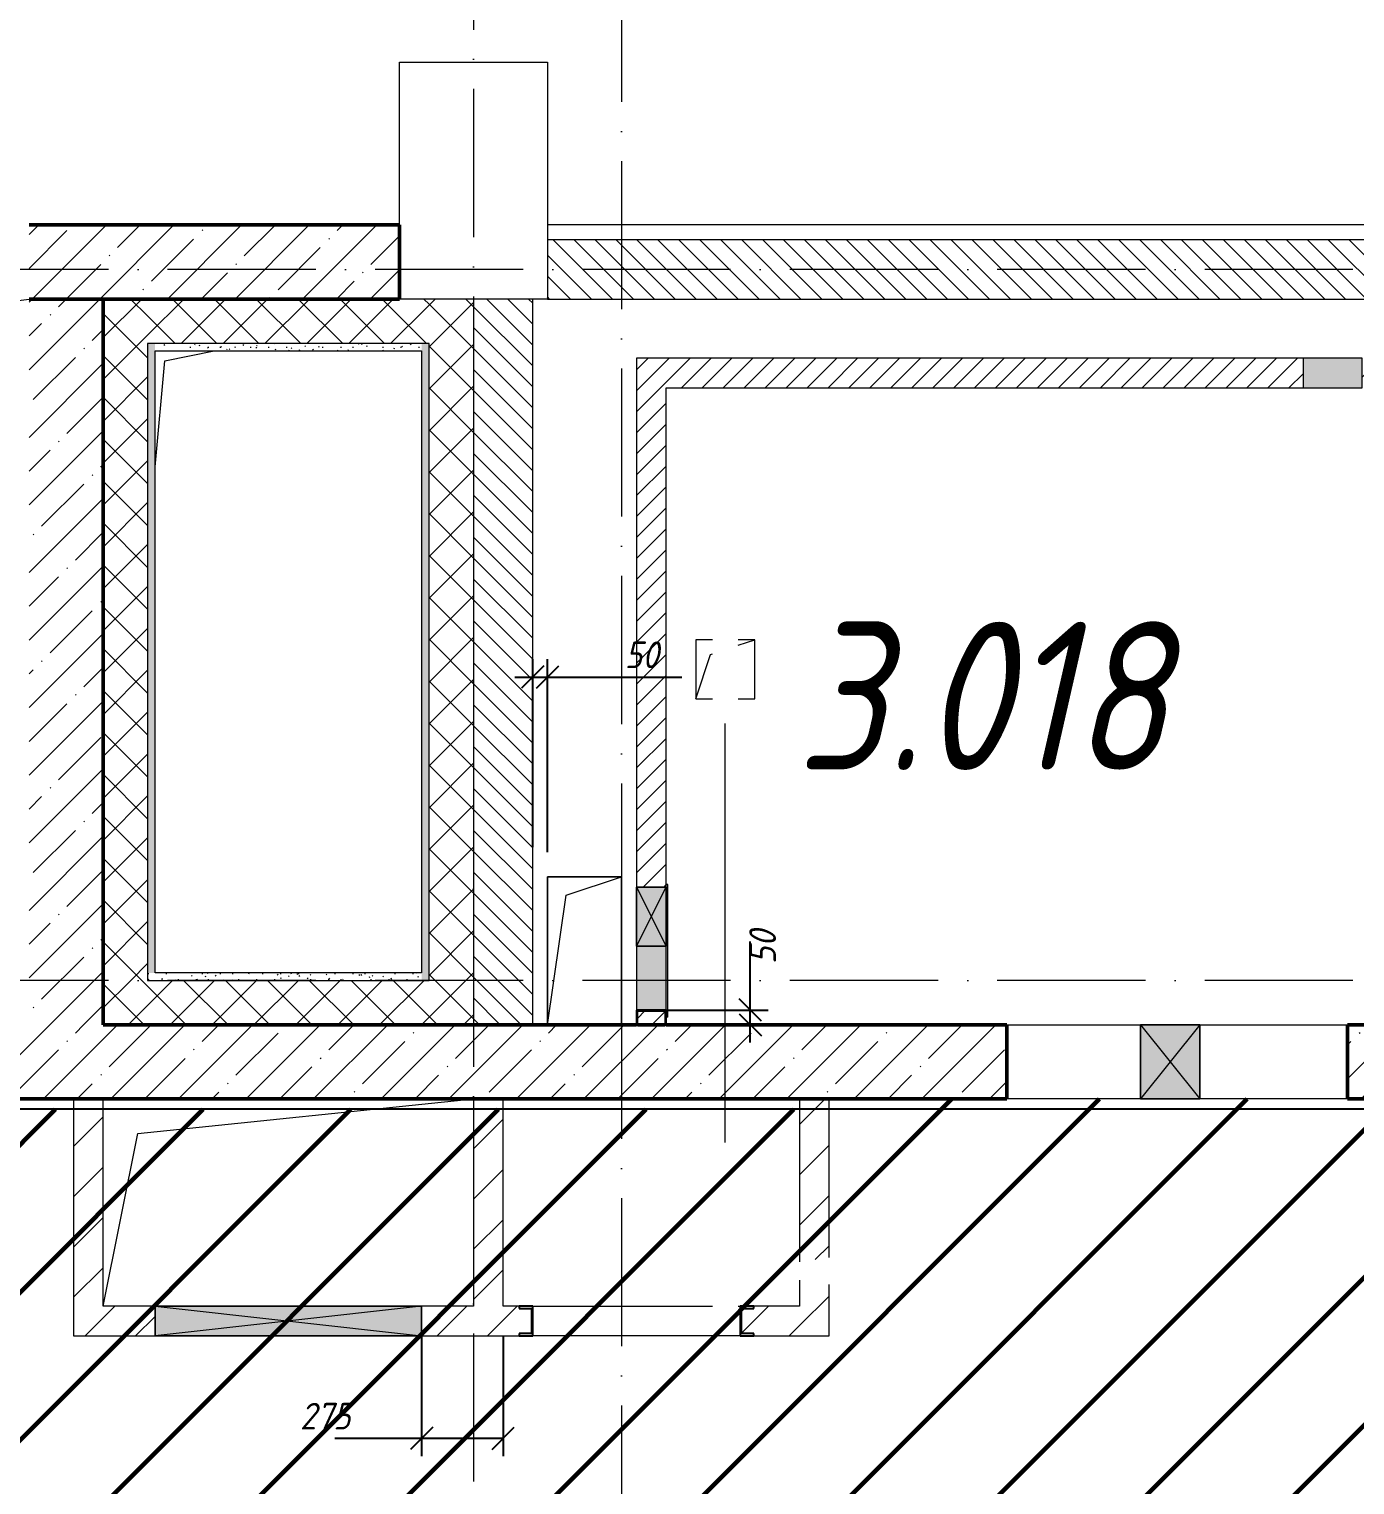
# Model space of a CAD drawing. Header units: millimetres. Extents: x -606178 to 312196, y -19338 to 632709.
# Drawn here: x -85215 to -80740, y 517672 to 522586 of the extents above; entities that cross this region are included whole.
import ezdxf

# ---------------------------------------------------------------- set-up
doc = ezdxf.new("R2010")
doc.units = ezdxf.units.MM
doc.linetypes.add('50_200_ШТРИХ_1Т_ш5_п1_п1_', pattern=[700, 500, -100, 0, -100])
for name, color, linetype, lineweight in [('6.4.1) Окр пт с инж. ПТ2.16', 3, 'Continuous', 60), ('A-____-____-DIMS', 7, 'Continuous', 9), ('A-DETL-GENF-OTLN', 7, 'Continuous', 9), ('A-DETL-GENF-OTLN-2', 7, 'Continuous', 5), ('A-FLOR-____-OTLN', 7, 'Continuous', 9), ('A-GENM-____-MCUT', 7, 'Continuous', 25), ('A-GENM-____-OTLN', 7, 'Continuous', 9), ('A-GENM-____-OTLN-1', 7, 'Continuous', 25), ('A-GLAZ-____-OTLN', 7, 'Continuous', 9), ('A-WALL-____-MCUT', 7, 'Continuous', 13), ('A-WALL-____-MCUT-1', 7, 'Continuous', 9), ('A-WALL-____-MCUT-2', 7, 'Continuous', 50), ('A-WALL-____-OTLN', 7, 'Continuous', 9), ('A-WALL-____-PATT-1', 7, 'Continuous', 9), ('A-WALL-FNSH-MCUT-1', 7, 'Continuous', 9), ('I-WALL-____-OTLN', 7, 'Continuous', 9), ('S-COLS-____-OTLN', 7, 'Continuous', 9), ('S-GRID-____-OTLN-1', 7, '50_200_ШТРИХ_1Т_ш5_п1_п1_', 9), ('Марки помещений', 7, 'Continuous', 9)]:
    doc.layers.add(name, color=color, linetype=linetype, lineweight=lineweight)
for name, color, linetype, lineweight, true_color in [('A-DETL-GENF-OTLN-3', 9, 'Continuous', 9, 0x808080), ('A-GLAZ-____-OTLN-1', 7, 'Continuous', 9, 0xc0c0c0), ('A-WALL-____-PATT-2', 7, 'Continuous', 9, 0x787878)]:
    doc.layers.add(name, color=color, linetype=linetype, lineweight=lineweight, true_color=true_color)
doc.styles.add('ISOCPEUR_I_2', font='isocpeui.ttf', dxfattribs={"width": 0.85, "height": 2.3})
doc.styles.add('ISOCPEUR_I_7', font='isocpeui.ttf', dxfattribs={"width": 0.9, "height": 90})
doc.dimstyles.new('ISO-1_8_0_9К_СРЕДНИЙ_Кладочные_1', dxfattribs={"dimscale": 304.8, "dimtxt": 89.638306, "dimasz": 0.246063, "dimexe": 0.19685, "dimexo": 0, "dimgap": 0, "dimtad": 1, "dimdec": 3, "dimrnd": 0.001, "dimdsep": 46, "dimtxsty": 'ISOCPEUR_I_7', "dimblk1": 'OBLIQUE', "dimblk2": 'OBLIQUE', "dimsah": 1, "dimcen": 0.09, "dimdle": 0.19685, "dimazin": 0, "dimtfac": 1, "dimtdec": 4, "dimtix": 1, "dimtmove": 0, "dimatfit": 3, "dimfxl": 1, "dimtvp": 1, "dimtolj": 1, "dimtzin": 0, "dimarcsym": 2})
pattern_1 = [(45, (-140714.89, 451794.26), (-114.04925, 114.04925), []), (45, (-140600.84, 451794.26), (-114.04925, 114.04925), [201.612, -40.322, 3.353, -36.97])]
pattern_2 = [(45, (-140714.89, 451794.26), (-35.35534, 35.35534), [])]
pattern_3 = [(135, (-140714.89, 451794.26), (-35.35534, -35.35534), [])]
pattern_4 = [(0, (-140714.89, 451794.26), (81.28, 20.32), [3.353, -57.607, 3.353, -57.607, -325.12]), (0, (-140714.89, 451794.26), (81.28, 20.32), [-121.92, 3.353, -118.567, 3.353, -57.607, -142.24]), (0, (-140714.89, 451794.26), (81.28, 20.32), [-304.8, 3.353, -37.287, 3.353, -98.247]), (120, (-140684.41, 451804.42), (-58.237636, 60.230545), [3.353, -57.607, 3.353, -57.607, -325.12]), (120, (-140684.41, 451804.42), (-58.237636, 60.230545), [-121.92, 3.353, -118.567, 3.353, -57.607, -142.24]), (120, (-140684.41, 451804.42), (-58.237636, 60.230545), [-304.8, 3.353, -37.287, 3.353, -98.247]), (240, (-140674.25, 451845.06), (-23.042364, -80.550545), [3.353, -57.607, 3.353, -57.607, -325.12]), (240, (-140674.25, 451845.06), (-23.042364, -80.550545), [-121.92, 3.353, -118.567, 3.353, -57.607, -142.24]), (240, (-140674.25, 451845.06), (-23.042364, -80.550545), [-304.8, 3.353, -37.287, 3.353, -98.247])]
pattern_5 = [(45, (-140714.89, 451794.26), (-70.71068, 70.71068), []), (135, (-140714.89, 451794.26), (-70.71068, -70.71068), [])]
pattern_6 = [(45, (-140714.89, 451794.26), (-84.85281, 84.85281), [])]

# ---------------------------------------------------------------- blocks, each defined once
blk = doc.blocks.new('BSC_Колонна _Прямоугольная - 500х800-V86-АР1_План отверстий 3 этажа в осях 1-64_Ю-ЯЯ')
at = {"layer": 'S-COLS-____-OTLN'}
for p, q in [((-250, 400), (-200, 400)), ((-250, -400), (-250, 200)), ((250, 150), (250, -400)), ((250, -400), (-250, -400))]:
    blk.add_line(p, q, dxfattribs=at)
blk = doc.blocks.new('AR_Отверстие Ниша - Лючок-32404835-АР1_План отверстий 3 этажа в осях 1-64_Ю-ЯЯ')
at = {"layer": 'A-GLAZ-____-OTLN'}
blk.add_hatch(color=256, dxfattribs=at).paths.add_polyline_path([(100, -50), (100, 50), (-100, 50), (-100, -50)], flags=0)
for p, q in [((100, 50), (-100, 50)), ((-100, 50), (-100, -50)), ((100, -50), (100, 50)), ((-100, -50), (100, -50))]:
    blk.add_line(p, q, dxfattribs=at)
blk = doc.blocks.new('AR_Отверстие Ниша - Лючок-32404890-АР1_План отверстий 3 этажа в осях 1-64_Ю-ЯЯ')
at = {"layer": 'A-GLAZ-____-OTLN'}
blk.add_hatch(color=256, dxfattribs=at).paths.add_polyline_path([(-200, 50), (-200, -50), (15, -50), (15, 50)], flags=0)
for p, q in [((15, 50), (-200, 50)), ((-200, -50), (15, -50))]:
    blk.add_line(p, q, dxfattribs=at)
blk = doc.blocks.new('Л_Общий_Лючок - Лючок-29808059-АР1_План отверстий 3 этажа в осях 1-64_Ю-ЯЯ')
at = {"layer": 'A-GLAZ-____-OTLN-1'}
blk.add_hatch(color=256, dxfattribs=at).paths.add_polyline_path([(424, 6), (-24, 6), (-24, 0), (424, 0)], flags=0)
at = {"layer": 'A-GLAZ-____-OTLN'}
for p, q in [((424, 6), (-24, 6)), ((-24, 6), (-24, 0)), ((424, 6), (424, 0))]:
    blk.add_line(p, q, dxfattribs=at)
blk = doc.blocks.new('154_Фахверк_СКБ_Швеллер - Тип_100_3960_зеркало-29769493-АР1_План отверстий 3 этажа в осях 1-64_Ю-ЯЯ')
at = {"layer": 'A-GENM-____-MCUT'}
for p, q in [((175, 50), (125, 50)), ((125, 50), (125, -50)), ((175, 47), (175, 50)), ((128, 47), (175, 47)), ((128, -47), (128, 47)), ((175, -47), (128, -47)), ((175, -50), (175, -47)), ((125, -50), (175, -50))]:
    blk.add_line(p, q, dxfattribs=at)
blk = doc.blocks.new('AR_Отверстие прямоугольное _в стене_ - AR_Отверстие прямоугольное _в стене__ВК-32404859-АР1_План отверстий 3 этажа в осях 1-64_Ю-ЯЯ')
at = {"layer": 'A-GLAZ-____-OTLN'}
blk.add_hatch(color=256, dxfattribs=at).paths.add_polyline_path([(-100, -50), (100, -50), (100, 50), (-100, 50)], flags=0)
at = {"layer": 'A-DETL-GENF-OTLN'}
for p, q in [((-100, -50), (-100, 50)), ((-100, 50), (100, 50)), ((100, 50), (-100, -50)), ((-100, 50), (100, -50)), ((100, 50), (-100, 50)), ((-100, 50), (-100, -50)), ((100, 50), (100, -50)), ((100, -50), (100, 50)), ((100, -50), (-100, -50)), ((-100, -50), (100, -50))]:
    blk.add_line(p, q, dxfattribs=at)
blk = doc.blocks.new('AR_Отверстие прямоугольное _в плите_ - AR_Отверстие прямоугольное _в плите_-V170-АР1_План отверстий 3 этажа в осях 1-64_Ю-ЯЯ')
at = {"layer": 'A-GENM-____-OTLN'}
for p, q in [((125, 250), (-125, 250)), ((-125, 250), (-125, -250)), ((-62.5, 187.5), (125, 250)), ((125, -250), (125, 250)), ((-125, -250), (-62.5, 187.5))]:
    blk.add_line(p, q, dxfattribs=at)
blk = doc.blocks.new('AR_Отверстие прямоугольное _в плите_ - AR_Отверстие прямоугольное _в плите_-V174-АР1_План отверстий 3 этажа в осях 1-64_Ю-ЯЯ')
at = {"layer": 'A-GENM-____-OTLN'}
for p, q in [((-43.4, 100), (-100, 100)), ((-100, 100), (-100, -100)), ((100, 100), (43.4, 100)), ((43.4, 81.1), (100, 100)), ((100, -100), (100, 100)), ((-100, -100), (-50, 50)), ((-50, 50), (-43.4, 52.2)), ((-100, -100), (-43.4, -100)), ((43.4, -100), (100, -100))]:
    blk.add_line(p, q, dxfattribs=at)
blk = doc.blocks.new('AR_Отверстие прямоугольное _в плите_ - AR_Отверстие прямоугольное _в плите_-30552516-АР1_План отверстий 3 этажа в осях 1-64_Ю-ЯЯ')
at = {"layer": 'A-GENM-____-OTLN'}
for p, q in [((-416.7, 1016.7), (-250, 1050)), ((-450, 658), (-416.7, 1016.7))]:
    blk.add_line(p, q, dxfattribs=at)
blk = doc.blocks.new('AR_Отверстие прямоугольное _в плите_ - AR_Отверстие прямоугольное _в плите_-30552779-АР1_План отверстий 3 этажа в осях 1-64_Ю-ЯЯ')
at = {"layer": 'A-GENM-____-OTLN'}
for p, q in [((-508.3, 233.3), (625, 350)), ((-625, -350), (-508.3, 233.3))]:
    blk.add_line(p, q, dxfattribs=at)
blk = doc.blocks.new('AR_Отверстие прямоугольное _в плите_ - AR_Отверстие прямоугольное _в плите_-30552525-АР1_План отверстий 3 этажа в осях 1-64_Ю-ЯЯ')
at = {"layer": 'A-GENM-____-OTLN'}
for p, q in [((-270, 120), (350, 200)), ((-350, -200), (-270, 120))]:
    blk.add_line(p, q, dxfattribs=at)
blk = doc.blocks.new('AR_Отверстие прямоугольное _в стене__БезПР - AR_Отверстие прямоугольное _в стене__БезПР-30578456-АР1_План отверстий 3 этажа в осях 1-64_Ю-ЯЯ')
at = {"layer": 'A-GLAZ-____-OTLN-1'}
blk.add_hatch(color=256, dxfattribs=at).paths.add_polyline_path([(100, -125), (100, 125), (-100, 125), (-100, -125)], flags=0)
at = {"layer": 'A-DETL-GENF-OTLN'}
for p, q in [((-100, -125), (-100, 125)), ((-100, 125), (100, 125)), ((100, 125), (-100, -125)), ((-100, 125), (100, -125)), ((100, 125), (-100, 125)), ((-100, 125), (-100, -125)), ((100, 125), (100, -125)), ((100, -125), (100, 125)), ((100, -125), (-100, -125)), ((-100, -125), (100, -125))]:
    blk.add_line(p, q, dxfattribs=at)
at = {"layer": 'A-GLAZ-____-OTLN'}
blk.add_line((100, 125), (-100, 125), dxfattribs=at)
blk = doc.blocks.new('154_Стойка_СКБ_Швеллер - СМ-2180_100-28318692-АР1_План отверстий 3 этажа в осях 1-64_Ю-ЯЯ')
at = {"layer": 'A-GENM-____-MCUT'}
for p, q in [((171, 50), (125, 50)), ((125, 50), (125, -50)), ((171, 42.4), (171, 50)), ((129.5, 42.4), (171, 42.4)), ((129.5, -42.4), (129.5, 42.4)), ((171, -42.4), (129.5, -42.4)), ((171, -50), (171, -42.4)), ((125, -50), (171, -50))]:
    blk.add_line(p, q, dxfattribs=at)
blk = doc.blocks.new('AR_Отверстие прямоугольное _в стене__БезПР - AR_Отверстие прямоугольное _в стене__БезПР-36428360-АР1_План отверстий 3 этажа в осях 1-64_Ю-ЯЯ')
at = {"layer": 'A-GLAZ-____-OTLN'}
blk.add_hatch(color=256, dxfattribs=at).paths.add_polyline_path([(450, -50), (450, 50), (-450, 50), (-450, -50), (169.8, -50)], flags=0)
at = {"layer": 'A-DETL-GENF-OTLN'}
for p, q in [((-450, -50), (-450, 50)), ((-450, 50), (450, 50)), ((450, 50), (-450, -50)), ((-450, 50), (450, -50)), ((450, 50), (-450, 50)), ((-450, 50), (-450, -50)), ((450, 50), (450, -50)), ((450, -50), (450, 50)), ((450, -50), (-450, -50)), ((-450, -50), (450, -50))]:
    blk.add_line(p, q, dxfattribs=at)
at = {"layer": 'A-GLAZ-____-OTLN'}
blk.add_line((450, 50), (-450, 50), dxfattribs=at)
blk = doc.blocks.new('DET_L_Имитация разреза_ISO2-5 - Вправо-29858769-АР1_План отверстий 3 этажа в осях 1-64_Ю-ЯЯ')
at = {"layer": 'A-DETL-GENF-OTLN-3'}
blk.add_line((143.1, 0), (1556.9, 0), dxfattribs=at)
blk = doc.blocks.new('_Oblique')
at = {"color": 0, "linetype": 'ByBlock', "lineweight": -2}
blk.add_line((-0.5, -0.5), (0.5, 0.5), dxfattribs=at)
blk = doc.blocks.new('*D5245')
at = {"layer": 'A-____-____-DIMS', "color": 0, "lineweight": -2, "transparency": 16777216}
for p, q in [((-82780.7, 519275.3), (-82780.7, 519506.6)), ((-83081, 519275.3), (-82720.7, 519275.3)), ((-82780.7, 519165.3), (-82780.7, 519275.3)), ((-83064.9, 519225.3), (-82720.7, 519225.3))]:
    blk.add_line(p, q, dxfattribs=at)
at = {"layer": 'Defpoints', "color": 0, "transparency": 16777216}
for p in [(-83081, 519275.3), (-82780.7, 519275.3), (-83064.9, 519225.3)]:
    blk.add_point(p, dxfattribs=at)
at = {"layer": 'A-____-____-DIMS', "color": 0, "lineweight": -2, "transparency": 16777216, "xscale": 75, "yscale": 75, "zscale": 75}
for p, rotation in [((-82780.7, 519275.3), 90), ((-82780.7, 519225.3), 270)]:
    blk.add_blockref('_Oblique', p, dxfattribs=dict(at, rotation=rotation))
at = {"layer": 'A-____-____-DIMS', "color": 0, "transparency": 16777216, "insert": (-82784, 519430.1), "char_height": 90, "width": 273.052, "attachment_point": 1, "rotation": 90, "line_spacing_factor": 1.149209, "style": 'ISOCPEUR_I_7'}
blk.add_mtext('\\A1;50', dxfattribs=at)
blk = doc.blocks.new('*D5370')
at = {"layer": 'A-____-____-DIMS', "color": 0, "lineweight": -2, "transparency": 16777216}
for p, q in [((-83514.9, 519825.3), (-83514.9, 520459.3)), ((-83464.9, 519808.4), (-83464.9, 520459.3)), ((-83574.9, 520399.3), (-83464.9, 520399.3)), ((-83464.9, 520399.3), (-83011.2, 520399.3))]:
    blk.add_line(p, q, dxfattribs=at)
at = {"layer": 'Defpoints', "color": 0, "transparency": 16777216}
for p in [(-83464.9, 520399.3), (-83514.9, 519825.3), (-83464.9, 519808.4)]:
    blk.add_point(p, dxfattribs=at)
at = {"layer": 'A-____-____-DIMS', "color": 0, "lineweight": -2, "transparency": 16777216, "xscale": 75, "yscale": 75, "zscale": 75, "rotation": 180}
blk.add_blockref('_Oblique', (-83514.9, 520399.3), dxfattribs=at)
at = {"layer": 'A-____-____-DIMS', "color": 0, "lineweight": -2, "transparency": 16777216, "xscale": 75, "yscale": 75, "zscale": 75}
blk.add_blockref('_Oblique', (-83464.9, 520399.3), dxfattribs=at)
at = {"layer": 'A-____-____-DIMS', "color": 0, "transparency": 16777216, "insert": (-83204.4, 520519.3), "char_height": 90, "width": 273.052, "attachment_point": 1, "line_spacing_factor": 1.149209, "style": 'ISOCPEUR_I_7'}
blk.add_mtext('\\A1;50', dxfattribs=at)
blk = doc.blocks.new('*D5404')
at = {"layer": 'A-____-____-DIMS', "color": 0, "lineweight": -2, "transparency": 16777216}
for p, q in [((-83889.9, 518175.3), (-83889.9, 517769.3)), ((-83614.9, 518175.3), (-83614.9, 517769.3)), ((-83889.9, 517829.3), (-84183.1, 517829.3)), ((-83614.9, 517829.3), (-83949.9, 517829.3))]:
    blk.add_line(p, q, dxfattribs=at)
at = {"layer": 'Defpoints', "color": 0, "transparency": 16777216}
for p in [(-83889.9, 518175.3), (-83614.9, 518175.3), (-83614.9, 517829.3)]:
    blk.add_point(p, dxfattribs=at)
at = {"layer": 'A-____-____-DIMS', "color": 0, "lineweight": -2, "transparency": 16777216, "xscale": 75, "yscale": 75, "zscale": 75, "rotation": 180}
blk.add_blockref('_Oblique', (-83889.9, 517829.3), dxfattribs=at)
at = {"layer": 'A-____-____-DIMS', "color": 0, "lineweight": -2, "transparency": 16777216, "xscale": 75, "yscale": 75, "zscale": 75}
blk.add_blockref('_Oblique', (-83614.9, 517829.3), dxfattribs=at)
at = {"layer": 'A-____-____-DIMS', "color": 0, "transparency": 16777216, "insert": (-84300.7, 517949.3), "char_height": 90, "width": 409.578, "attachment_point": 1, "line_spacing_factor": 1.149209, "style": 'ISOCPEUR_I_7'}
blk.add_mtext('\\A1;275', dxfattribs=at)

msp = doc.modelspace()

# ---------------------------------------------------------------- hatches: boundary and pattern name
at = {"layer": '6.4.1) Окр пт с инж. ПТ2.16'}
h = msp.add_hatch(dxfattribs=at)
h.set_pattern_fill('ANSI31', color=256, scale=111)
h.paths.add_polyline_path([(-66214.891, 521675.3011), (-66814.891, 521675.3011), (-66814.891, 521925.3011), (-71514.891, 521925.3011), (-71514.891, 521675.3011), (-72014.891, 521675.3011), (-72214.891, 521675.3011), (-72214.891, 521225.3011), (-72334.891, 521225.3011), (-72360.891, 521225.3011), (-72360.891, 521219.3011), (-72908.891, 521219.3011), (-73814.891, 521225.3011), (-73814.891, 521675.3011), (-76464.891, 521675.3011), (-76464.891, 521175.3011), (-76964.891, 521175.3011), (-76964.891, 519475.3011), (-76464.891, 519475.3011), (-76464.891, 518975.3011), (-76964.891, 518975.3011), (-77464.891, 518975.3011), (-78764.891, 518975.3011), (-79764.891, 518975.3011), (-80764.891, 518975.3011), (-81263.4882, 518975.3011), (-81463.4882, 518975.3011), (-81914.891, 518975.3011), (-82514.891, 518975.3011), (-82514.891, 518940.4826), (-66274.891, 518940.4826), (-66274.891, 518975.3011), (-66514.891, 518975.3011), (-66514.891, 519475.3011), (-66214.891, 519475.3011)])
h.paths.add_polyline_path([(-72014.891, 519475.3011), (-71514.891, 519475.3011), (-71514.891, 518975.3011), (-72014.891, 518975.3011)], flags=16)
h.paths.add_polyline_path([(-95464.891, 515007.5401), (-66012.8378, 515007.5401), (-66012.8378, 518940.4826), (-95464.891, 518940.4826)])
at = {"layer": 'A-WALL-____-PATT-1'}
h = msp.add_hatch(dxfattribs=at)
h.set_pattern_fill('FP_12', color=256, style=0, pattern_type=2)
h.set_pattern_definition(pattern_1)
h.paths.add_polyline_path([(-85214.891, 521675.3011), (-83964.891, 521675.3011), (-83964.891, 521925.3011), (-85214.891, 521925.3011), (-85214.891, 521875.3011)], flags=0)
h = msp.add_hatch(dxfattribs=at)
h.set_pattern_fill('FP_9', color=256, style=0, pattern_type=2)
h.set_pattern_definition(pattern_3)
h.paths.add_polyline_path([(-77964.891, 521675.3011), (-77964.891, 521875.3011), (-83464.891, 521875.3011), (-83464.891, 521675.3011), (-78867.6668, 521675.3011)], flags=0)
h = msp.add_hatch(dxfattribs=at)
h.set_pattern_fill('FP_12', color=256, style=0, pattern_type=2)
h.set_pattern_definition(pattern_1)
h.paths.add_polyline_path([(-85214.891, 519225.3011), (-84964.891, 519225.3011), (-84964.891, 521675.3011), (-85214.891, 521675.3011), (-85214.891, 520319.1077)], flags=0)
h = msp.add_hatch(dxfattribs=at)
h.set_pattern_fill('FP_4', color=256, style=0, pattern_type=2)
h.set_pattern_definition(pattern_5)
h.paths.add_polyline_path([(-84814.891, 519375.3011), (-84814.891, 521675.3011), (-84964.891, 521675.3011), (-84964.891, 519375.3011)], flags=0)
h = msp.add_hatch(dxfattribs=at)
h.set_pattern_fill('FP_4', color=256, style=0, pattern_type=2)
h.set_pattern_definition(pattern_5)
h.paths.add_polyline_path([(-84789.891, 521525.3011), (-83864.891, 521525.3011), (-83864.891, 521675.3011), (-84814.891, 521675.3011), (-84814.891, 521525.3011)], flags=0)
h = msp.add_hatch(dxfattribs=at)
h.set_pattern_fill('FP_4', color=256, style=0, pattern_type=2)
h.set_pattern_definition(pattern_5)
h.paths.add_polyline_path([(-83864.891, 519225.3011), (-83714.891, 519225.3011), (-83714.891, 521675.3011), (-83864.891, 521675.3011), (-83864.891, 519375.3011)], flags=0)
h = msp.add_hatch(dxfattribs=at)
h.set_pattern_fill('FP_9', color=256, style=0, pattern_type=2)
h.set_pattern_definition(pattern_3)
h.paths.add_polyline_path([(-83514.891, 519225.3011), (-83514.891, 521675.3011), (-83714.891, 521675.3011), (-83714.891, 519225.3011)], flags=0)
h = msp.add_hatch(dxfattribs=at)
h.set_pattern_fill('FP_8', color=256, style=0, pattern_type=2)
h.set_pattern_definition(pattern_2)
h.paths.add_polyline_path([(-83161.891, 519225.3011), (-83067.891, 519225.3011), (-83067.891, 519272.3011), (-83161.891, 519272.3011)], flags=0)
h.paths.add_polyline_path([(-83164.891, 519690.3011), (-83064.891, 519690.3011), (-83064.891, 521475.3011), (-83164.891, 521475.3011), (-83164.891, 520319.1077)], flags=0)
h = msp.add_hatch(dxfattribs=at)
h.set_pattern_fill('FP_8', color=256, style=0, pattern_type=2)
h.set_pattern_definition(pattern_2)
h.paths.add_polyline_path([(-83064.891, 521375.3011), (-80914.891, 521375.3011), (-80914.891, 521475.3011), (-83064.891, 521475.3011)], flags=0)
h.paths.add_polyline_path([(-80514.891, 521375.3011), (-80514.891, 521475.3011), (-80714.891, 521475.3011), (-80714.891, 521375.3011), (-80635.1311, 521375.3011)], flags=0)
h = msp.add_hatch(dxfattribs=at)
h.set_pattern_fill('FP_4', color=256, style=0, pattern_type=2)
h.set_pattern_definition(pattern_5)
h.paths.add_polyline_path([(-83889.891, 519225.3011), (-83864.891, 519225.3011), (-83864.891, 519375.3011), (-84964.891, 519375.3011), (-84964.891, 519225.3011), (-84170.0597, 519225.3011)], flags=0)
h = msp.add_hatch(dxfattribs=at)
h.set_pattern_fill('FP_12', color=256, style=0, pattern_type=2)
h.set_pattern_definition(pattern_1)
h.paths.add_polyline_path([(-77717.891, 518975.3011), (-77464.891, 518975.3011), (-77464.891, 519225.3011), (-78764.891, 519225.3011), (-78764.891, 518975.3011)], flags=0)
h.paths.add_polyline_path([(-79764.891, 518975.3011), (-79764.891, 519225.3011), (-80764.891, 519225.3011), (-80764.891, 518975.3011), (-80635.1311, 518975.3011)], flags=0)
h.paths.add_polyline_path([(-82402.5954, 518975.3011), (-81914.891, 518975.3011), (-81914.891, 519225.3011), (-86414.891, 519225.3011), (-86414.891, 518975.3011), (-83286.3276, 518975.3011)], flags=0)
h.paths.add_polyline_path([(-88014.891, 518975.3011), (-87564.891, 518975.3011), (-87564.891, 519225.3011), (-90264.891, 519225.3011), (-90264.891, 518975.3011), (-89264.891, 518975.3011)], flags=0)
h = msp.add_hatch(dxfattribs=at)
h.set_pattern_fill('FP_7', color=256, style=0, pattern_type=2)
h.set_pattern_definition(pattern_6)
h.paths.add_polyline_path([(-84964.891, 518175.3011), (-84964.891, 518975.3011), (-85064.891, 518975.3011), (-85064.891, 518175.3011)], flags=0)
h = msp.add_hatch(dxfattribs=at)
h.set_pattern_fill('FP_7', color=256, style=0, pattern_type=2)
h.set_pattern_definition(pattern_6)
h.paths.add_polyline_path([(-83614.891, 518275.3011), (-83614.891, 518975.3011), (-83714.891, 518975.3011), (-83714.891, 518275.3011)], flags=0)
h = msp.add_hatch(dxfattribs=at)
h.set_pattern_fill('FP_7', color=256, style=0, pattern_type=2)
h.set_pattern_definition(pattern_6)
h.paths.add_polyline_path([(-82614.891, 518175.3011), (-82514.891, 518175.3011), (-82514.891, 518348.2906), (-82614.891, 518363.2767), (-82614.891, 518275.3011)], flags=0)
h.paths.add_polyline_path([(-82614.891, 518425.209), (-82514.891, 518440.1951), (-82514.891, 518975.3011), (-82614.891, 518975.3011), (-82614.891, 518444.2429)], flags=0)
h = msp.add_hatch(dxfattribs=at)
h.set_pattern_fill('FP_7', color=256, style=0, pattern_type=2)
h.set_pattern_definition(pattern_6)
h.paths.add_polyline_path([(-84789.891, 518175.3011), (-84789.891, 518275.3011), (-84964.891, 518275.3011), (-84964.891, 518175.3011)], flags=0)
h.paths.add_polyline_path([(-82768.891, 518175.3011), (-82614.891, 518175.3011), (-82614.891, 518275.3011), (-82768.891, 518275.3011), (-82768.891, 518267.7011), (-82810.391, 518267.7011), (-82810.391, 518182.9011), (-82768.891, 518182.9011)], flags=0)
h.paths.add_polyline_path([(-83889.891, 518175.3011), (-83560.891, 518175.3011), (-83560.891, 518182.9011), (-83519.391, 518182.9011), (-83519.391, 518267.7011), (-83560.891, 518267.7011), (-83560.891, 518275.3011), (-83889.891, 518275.3011), (-83889.891, 518182.9011)], flags=0)
at = {"layer": 'A-WALL-____-PATT-2'}
h = msp.add_hatch(dxfattribs=at)
h.set_pattern_fill('FP_155', color=256, style=0, pattern_type=2)
h.set_pattern_definition(pattern_4)
h.paths.add_polyline_path([(-84814.891, 519400.3011), (-84789.891, 519400.3011), (-84789.891, 521525.3011), (-84814.891, 521525.3011), (-84814.891, 520319.1077)], flags=0)
h = msp.add_hatch(dxfattribs=at)
h.set_pattern_fill('FP_155', color=256, style=0, pattern_type=2)
h.set_pattern_definition(pattern_4)
h.paths.add_polyline_path([(-84789.891, 521500.3011), (-83889.891, 521500.3011), (-83889.891, 521525.3011), (-84789.891, 521525.3011)], flags=0)
h = msp.add_hatch(dxfattribs=at)
h.set_pattern_fill('FP_155', color=256, style=0, pattern_type=2)
h.set_pattern_definition(pattern_4)
h.paths.add_polyline_path([(-83889.891, 519375.3011), (-83864.891, 519375.3011), (-83864.891, 521525.3011), (-83889.891, 521525.3011), (-83889.891, 519400.3011)], flags=0)
h = msp.add_hatch(dxfattribs=at)
h.set_pattern_fill('FP_155', color=256, style=0, pattern_type=2)
h.set_pattern_definition(pattern_4)
h.paths.add_polyline_path([(-83889.891, 519375.3011), (-83889.891, 519400.3011), (-84814.891, 519400.3011), (-84814.891, 519375.3011), (-84170.0597, 519375.3011)], flags=0)

# ---------------------------------------------------------------- linework, layer by layer
msp.add_lwpolyline([(-95464.891, 515007.5401), (-66012.8378, 515007.5401), (-66012.8378, 518940.4826), (-95464.891, 518940.4826)], close=True)
at = {"layer": 'A-FLOR-____-OTLN'}
for p, q in [((-77964.891, 521925.3011), (-83464.891, 521925.3011)), ((-83464.891, 519725.3011), (-83214.891, 519725.3011)), ((-83464.891, 519225.3011), (-83464.891, 519725.3011)), ((-83214.891, 519725.3011), (-83214.891, 519225.3011))]:
    msp.add_line(p, q, dxfattribs=at)
at = {"layer": 'A-WALL-____-MCUT'}
for p, q in [((-77964.891, 521875.3011), (-83464.891, 521875.3011)), ((-83464.891, 521875.3011), (-83464.891, 521675.3011)), ((-83514.891, 521675.3011), (-83714.891, 521675.3011)), ((-83714.891, 521675.3011), (-83714.891, 519225.3011)), ((-83514.891, 519225.3011), (-83514.891, 521675.3011)), ((-83464.891, 521675.3011), (-77964.891, 521675.3011))]:
    msp.add_line(p, q, dxfattribs=at)
at = {"layer": 'A-WALL-____-MCUT-1'}
for p, q in [((-83714.891, 521675.3011), (-83964.891, 521675.3011)), ((-84814.891, 521525.3011), (-84814.891, 519375.3011)), ((-83864.891, 521525.3011), (-84814.891, 521525.3011)), ((-83864.891, 519375.3011), (-83864.891, 521525.3011)), ((-84814.891, 519375.3011), (-83864.891, 519375.3011))]:
    msp.add_line(p, q, dxfattribs=at)
at = {"layer": 'A-WALL-____-MCUT-2'}
for p, q in [((-83964.891, 521925.3011), (-85214.891, 521925.3011)), ((-83964.891, 521675.3011), (-83964.891, 521925.3011)), ((-85214.891, 521675.3011), (-83964.891, 521675.3011)), ((-84964.891, 519225.3011), (-84964.891, 521675.3011)), ((-83164.891, 519225.3011), (-84964.891, 519225.3011)), ((-83161.891, 519225.3011), (-83067.891, 519225.3011)), ((-81914.891, 519225.3011), (-83064.891, 519225.3011)), ((-81914.891, 518975.3011), (-81914.891, 519225.3011)), ((-79764.891, 519225.3011), (-80764.891, 519225.3011)), ((-80764.891, 519225.3011), (-80764.891, 518975.3011)), ((-86414.891, 518975.3011), (-81914.891, 518975.3011)), ((-80764.891, 518975.3011), (-79764.891, 518975.3011))]:
    msp.add_line(p, q, dxfattribs=at)
at = {"layer": 'A-WALL-____-OTLN'}
for p, q in [((-81914.891, 519225.3011), (-81463.4882, 519225.3011)), ((-81263.4882, 519225.3011), (-80764.891, 519225.3011)), ((-81463.4882, 518975.3011), (-81914.891, 518975.3011)), ((-80764.891, 518975.3011), (-81263.4882, 518975.3011))]:
    msp.add_line(p, q, dxfattribs=at)
at = {"layer": 'A-WALL-FNSH-MCUT-1'}
for p, q in [((-84789.891, 519400.3011), (-84789.891, 521500.3011)), ((-84789.891, 521500.3011), (-83889.891, 521500.3011)), ((-83889.891, 521500.3011), (-83889.891, 519400.3011)), ((-83164.891, 521475.3011), (-83164.891, 519690.3011)), ((-80914.891, 521475.3011), (-83164.891, 521475.3011)), ((-83064.891, 519690.3011), (-83064.891, 521375.3011)), ((-83064.891, 521375.3011), (-80914.891, 521375.3011)), ((-83889.891, 519400.3011), (-84789.891, 519400.3011)), ((-85064.891, 518975.3011), (-85064.891, 518175.3011)), ((-84964.891, 518275.3011), (-84964.891, 518975.3011)), ((-83714.891, 518975.3011), (-83714.891, 518275.3011)), ((-83614.891, 518275.3011), (-83614.891, 518975.3011)), ((-82614.891, 518975.3011), (-82614.891, 518425.209)), ((-82514.891, 518440.1951), (-82514.891, 518975.3011)), ((-82614.891, 518363.2767), (-82614.891, 518275.3011)), ((-82514.891, 518175.3011), (-82514.891, 518348.2906)), ((-84789.891, 518275.3011), (-84964.891, 518275.3011)), ((-83714.891, 518275.3011), (-83889.891, 518275.3011)), ((-83560.891, 518275.3011), (-83614.891, 518275.3011)), ((-82614.891, 518275.3011), (-82768.891, 518275.3011)), ((-85064.891, 518175.3011), (-84789.891, 518175.3011)), ((-83889.891, 518175.3011), (-83560.891, 518175.3011)), ((-82768.891, 518175.3011), (-82514.891, 518175.3011))]:
    msp.add_line(p, q, dxfattribs=at)
at = {"layer": 'I-WALL-____-OTLN'}
for p, q in [((-83514.891, 518275.3011), (-82908.2593, 518275.3011)), ((-82821.5227, 518275.3011), (-82814.891, 518275.3011)), ((-82814.891, 518175.3011), (-83514.891, 518175.3011))]:
    msp.add_line(p, q, dxfattribs=at)
at = {"layer": 'S-GRID-____-OTLN-1'}
for p, q in [((-83714.891, 542687.1106), (-83714.891, 504685.847)), ((-83214.891, 542443.5807), (-83214.891, 504836.7347)), ((-36640.4843, 521775.3011), (-91472.8733, 521775.3011)), ((-36640.4843, 519375.3011), (-145383.6612, 519375.3011))]:
    msp.add_line(p, q, dxfattribs=at)

# ---------------------------------------------------------------- block references
at = {"layer": 'A-DETL-GENF-OTLN-2', "rotation": 90.00000000000072}
msp.add_blockref('DET_L_Имитация разреза_ISO2-5 - Вправо-29858769-АР1_План отверстий 3 этажа в осях 1-64_Ю-ЯЯ', (-82864.891, 518685.3011), dxfattribs=at)
at = {"layer": 'A-GENM-____-OTLN'}
for name, p in [('AR_Отверстие прямоугольное _в плите_ - AR_Отверстие прямоугольное _в плите_-30552525-АР1_План отверстий 3 этажа в осях 1-64_Ю-ЯЯ', (-85564.891, 521475.3011)), ('AR_Отверстие прямоугольное _в плите_ - AR_Отверстие прямоугольное _в плите_-30552516-АР1_План отверстий 3 этажа в осях 1-64_Ю-ЯЯ', (-84339.891, 520450.3011)), ('AR_Отверстие прямоугольное _в плите_ - AR_Отверстие прямоугольное _в плите_-V174-АР1_План отверстий 3 этажа в осях 1-64_Ю-ЯЯ', (-82864.891, 520425.3011)), ('AR_Отверстие прямоугольное _в плите_ - AR_Отверстие прямоугольное _в плите_-V170-АР1_План отверстий 3 этажа в осях 1-64_Ю-ЯЯ', (-83339.891, 519475.3011)), ('AR_Отверстие прямоугольное _в плите_ - AR_Отверстие прямоугольное _в плите_-30552779-АР1_План отверстий 3 этажа в осях 1-64_Ю-ЯЯ', (-84339.891, 518625.3011))]:
    msp.add_blockref(name, p, dxfattribs=at)
at = {"layer": 'A-GENM-____-OTLN-1'}
for name, p, rotation in [('154_Фахверк_СКБ_Швеллер - Тип_100_3960_зеркало-29769493-АР1_План отверстий 3 этажа в осях 1-64_Ю-ЯЯ', (-83114.891, 519400.3011), 270), ('154_Стойка_СКБ_Швеллер - СМ-2180_100-28318692-АР1_План отверстий 3 этажа в осях 1-64_Ю-ЯЯ', (-83389.891, 518225.3011), 180)]:
    msp.add_blockref(name, p, dxfattribs=dict(at, rotation=rotation))
msp.add_blockref('154_Стойка_СКБ_Швеллер - СМ-2180_100-28318692-АР1_План отверстий 3 этажа в осях 1-64_Ю-ЯЯ', (-82939.891, 518225.3011), dxfattribs=at)
at = {"layer": 'A-GLAZ-____-OTLN'}
for name, p in [('AR_Отверстие Ниша - Лючок-32404835-АР1_План отверстий 3 этажа в осях 1-64_Ю-ЯЯ', (-80814.891, 521425.3011)), ('AR_Отверстие прямоугольное _в стене__БезПР - AR_Отверстие прямоугольное _в стене__БезПР-30578456-АР1_План отверстий 3 этажа в осях 1-64_Ю-ЯЯ', (-81363.4882, 519100.3011)), ('AR_Отверстие прямоугольное _в стене__БезПР - AR_Отверстие прямоугольное _в стене__БезПР-36428360-АР1_План отверстий 3 этажа в осях 1-64_Ю-ЯЯ', (-84339.891, 518225.3011))]:
    msp.add_blockref(name, p, dxfattribs=at)
for name, p, rotation in [('AR_Отверстие прямоугольное _в стене_ - AR_Отверстие прямоугольное _в стене__ВК-32404859-АР1_План отверстий 3 этажа в осях 1-64_Ю-ЯЯ', (-83114.891, 519590.3011), 90), ('Л_Общий_Лючок - Лючок-29808059-АР1_План отверстий 3 этажа в осях 1-64_Ю-ЯЯ', (-83064.891, 519675.3011), 270), ('AR_Отверстие Ниша - Лючок-32404890-АР1_План отверстий 3 этажа в осях 1-64_Ю-ЯЯ', (-83114.891, 519475.3011), 90)]:
    msp.add_blockref(name, p, dxfattribs=dict(at, rotation=rotation))
at = {"layer": 'S-COLS-____-OTLN', "rotation": 180}
msp.add_blockref('BSC_Колонна _Прямоугольная - 500х800-V86-АР1_План отверстий 3 этажа в осях 1-64_Ю-ЯЯ', (-83714.891, 522075.3011), dxfattribs=at)

# ---------------------------------------------------------------- texts
at = {"layer": 'Марки помещений', "insert": (-82625.2095, 520585.6821), "char_height": 500, "width": 737.5525, "attachment_point": 1, "style": 'ISOCPEUR_I_2'}
msp.add_mtext('3.018', dxfattribs=at)

# ---------------------------------------------------------------- dimensions: what is measured, and where the dimension line sits
at = {"layer": 'A-____-____-DIMS'}
for base, p1, p2, override, picture, middle in [((-83464.891, 520399.2836), (-83514.891, 519825.3011), (-83464.891, 519808.3508), {"dimpost": '<>', "dimfxl": 52.795}, '*D5370', (-83067.9061, 520399.2836)), ((-83614.891, 517829.3406), (-83889.891, 518175.3011), (-83614.891, 518175.3011), {"dimpost": '<>', "dimfxl": 275}, '*D5404', (-84095.9227, 517829.3406))]:
    dim = msp.add_linear_dim(base=base, p1=p1, p2=p2, dimstyle='ISO-1_8_0_9К_СРЕДНИЙ_Кладочные_1', override=override, dxfattribs=at)
    dim.commit()
    dim.dimension.update_dxf_attribs({"geometry": picture, "text_midpoint": middle, "dimtype": 160})
dim = msp.add_linear_dim(base=(-82780.7123, 519275.3011), p1=(-83064.891, 519225.3011), p2=(-83081.0272, 519275.3011), angle=90, dimstyle='ISO-1_8_0_9К_СРЕДНИЙ_Кладочные_1', override={"dimpost": '<>', "dimfxl": 52.539296}, dxfattribs=at)
dim.commit()
dim.dimension.update_dxf_attribs({"geometry": '*D5245', "text_midpoint": (-82724.043, 519506.6054), "dimtype": 160, "text_rotation": 90})

doc.saveas('drawing.dxf')
